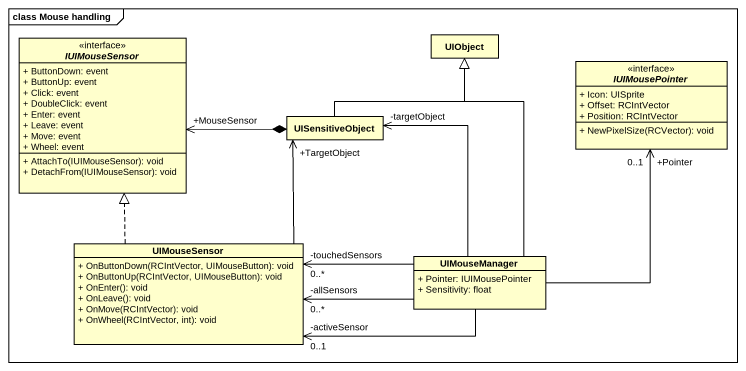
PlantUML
@startuml
mainframe class Mouse handling
hide circle
hide empty members
skinparam classAttributeIconSize 0
interface IUIMouseSensor <<interface>> {
  + ButtonDown: event
  + ButtonUp: event
  + Click: event
  + DoubleClick: event
  + Enter: event
  + Leave: event
  + Move: event
  + Wheel: event
  + AttachTo(IUIMouseSensor): void
  + DetachFrom(IUIMouseSensor): void
}
class UIObject
interface IUIMousePointer <<interface>> {
  + Icon: UISprite
  + Offset: RCIntVector
  + Position: RCIntVector
  + NewPixelSize(RCVector): void
}
class UISensitiveObject
class UIMouseSensor {
  + OnButtonDown(RCIntVector, UIMouseButton): void
  + OnButtonUp(RCIntVector, UIMouseButton): void
  + OnEnter(): void
  + OnLeave(): void
  + OnMove(RCIntVector): void
  + OnWheel(RCIntVector, int): void
}
class UIMouseManager {
  + Pointer: IUIMousePointer
  + Sensitivity: float
}
IUIMouseSensor "+MouseSensor" <-right-* UISensitiveObject
UISensitiveObject -up-|> UIObject
UIMouseSensor .up.|> IUIMouseSensor
UIMouseSensor -up-> "+TargetObject" UISensitiveObject
UIMouseManager -up-|> UIObject
UIMouseManager -up-> "+Pointer\n0..1" IUIMousePointer
UIMouseManager -up-> "-targetObject" UISensitiveObject
UIMouseManager -left-> "-allSensors\n0..*" UIMouseSensor
UIMouseManager -left-> "-touchedSensors\n0..*" UIMouseSensor
UIMouseManager -left-> "-activeSensor\n0..1" UIMouseSensor
@enduml
